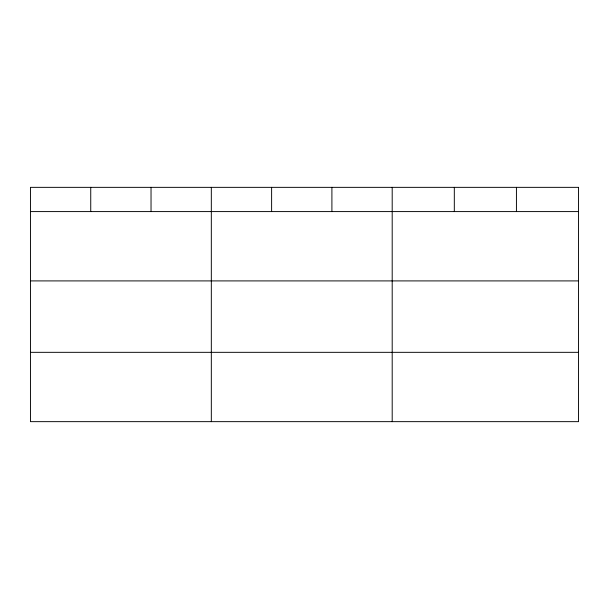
<?xml version="1.0" encoding="UTF-8"?>
<svg xmlns="http://www.w3.org/2000/svg" width="609" height="609" viewBox="0 0 609 609"><rect width="100%" height="100%" fill="white"/><g stroke="black" fill="none" stroke-linecap="round" stroke-linejoin="round"><path stroke-width="0.91" d="M30.45 211.589L578.55 211.589M30.45 280.909L578.55 280.909M30.45 352.329L578.55 352.329M516.432 187.351L516.432 211.589M454.314 187.351L454.314 211.589M392.196 187.351L392.196 421.649M331.905 187.351L331.905 211.589M271.614 187.351L271.614 211.589M211.323 187.351L211.323 421.649M151.032 187.351L151.032 211.589M90.741 187.351L90.741 211.589M578.55 187.351L30.45 187.351L30.45 421.649L578.55 421.649L578.55 187.351"/></g></svg>
